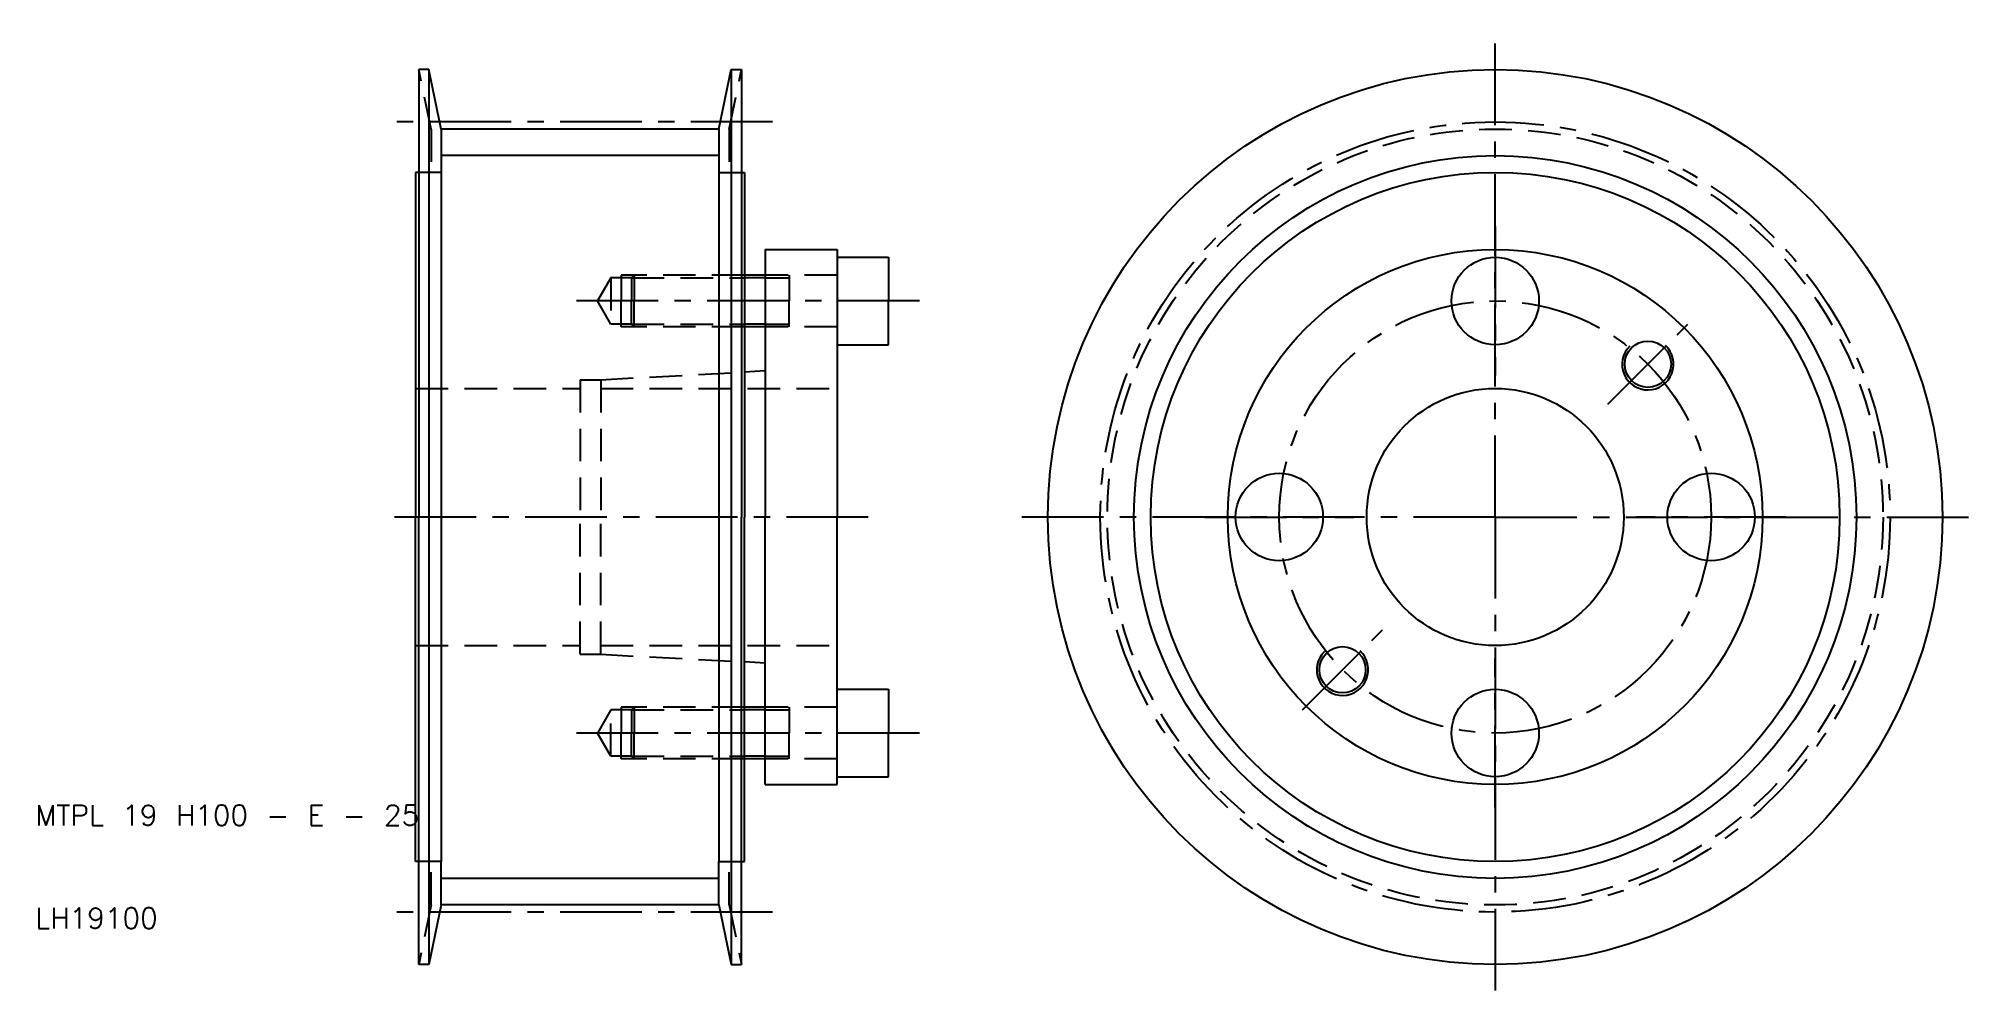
# Model space of a CAD drawing. Extents: x 10 to 198, y 4 to 96.
import ezdxf

# ---------------------------------------------------------------- set-up
doc = ezdxf.new("R2010")
doc.units = 0
doc.header["$LTSCALE"] = 0.25
doc.linetypes.add('CENTER', pattern=[50.8, 31.75, -6.35, 6.35, -6.35])
doc.linetypes.add('DASHED', pattern=[19.05, 12.7, -6.35])
doc.layers.get('0').update_dxf_attribs({"linetype": 'CONTINUOUS'})
doc.layers.add('CENTER', color=1, linetype='CENTER')
doc.styles.get("Standard").update_dxf_attribs({"font": 'txt.shx'})

msp = doc.modelspace()

# ---------------------------------------------------------------- linework, layer by layer
at = {"color": 3, "linetype": 'DASHED'}
for p, q in [((48.5, 87.72), (47.3, 93.5)), ((77.5, 87.72), (78.7, 93.5)), ((48.5, 87.72), (48.5, 83.5)), ((77.5, 87.72), (77.5, 83.5)), ((49.5, 83.5), (47.3, 83.5)), ((76.5, 83.5), (78.7, 83.5)), ((67, 73.5), (67, 71)), ((68.25, 73.5), (67, 73.5)), ((68.25, 73.5), (68, 73.25)), ((79, 73.5), (68.25, 73.5)), ((68.25, 73.5), (68.25, 71)), ((88, 73.5), (81, 73.5)), ((83.333333, 73.5), (83.333333, 71)), ((66, 73.25), (64.700962, 71)), ((66, 73.25), (66, 68.75)), ((68, 73.25), (66, 73.25)), ((68, 73.25), (79, 73.25)), ((68, 73.25), (68, 71)), ((81, 73.25), (83.333333, 73.25)), ((66, 68.75), (64.700962, 71)), ((67, 68.5), (67, 71)), ((68, 68.75), (68, 71)), ((68.25, 68.5), (68.25, 71)), ((83.333333, 68.5), (83.333333, 71)), ((68, 68.75), (66, 68.75)), ((68.25, 68.5), (67, 68.5)), ((68, 68.75), (79, 68.75)), ((68.25, 68.5), (68, 68.75)), ((79, 68.5), (68.25, 68.5)), ((81, 68.75), (83.333333, 68.75)), ((88, 68.5), (81, 68.5)), ((65, 63.35), (79, 64.09375)), ((47, 62.5), (63, 62.5)), ((63, 63.35), (63, 50)), ((63, 63.35), (65, 63.35)), ((65, 63.35), (65, 50)), ((65, 62.5), (88, 62.5)), ((63, 36.65), (63, 50)), ((65, 36.65), (65, 50)), ((47, 37.5), (63, 37.5)), ((63, 36.65), (65, 36.65)), ((65, 37.5), (88, 37.5)), ((65, 36.65), (79, 35.90625)), ((66, 31.25), (64.700962, 29)), ((68, 31.25), (66, 31.25)), ((66, 26.75), (66, 31.25)), ((68.25, 31.5), (67, 31.5)), ((67, 31.5), (67, 29)), ((68.25, 31.5), (68, 31.25)), ((68, 31.25), (79, 31.25)), ((68, 31.25), (68, 29)), ((79, 31.5), (68.25, 31.5)), ((68.25, 31.5), (68.25, 29)), ((88, 31.5), (81, 31.5)), ((81, 31.25), (83.333333, 31.25)), ((83.333333, 31.5), (83.333333, 29)), ((66, 26.75), (64.700962, 29)), ((67, 26.5), (67, 29)), ((68, 26.75), (68, 29)), ((68.25, 26.5), (68.25, 29)), ((83.333333, 26.5), (83.333333, 29)), ((68, 26.75), (66, 26.75)), ((68.25, 26.5), (67, 26.5)), ((68, 26.75), (79, 26.75)), ((68.25, 26.5), (68, 26.75)), ((79, 26.5), (68.25, 26.5)), ((81, 26.75), (83.333333, 26.75)), ((88, 26.5), (81, 26.5)), ((49.5, 16.5), (47.3, 16.5)), ((48.5, 12.28), (48.5, 16.5)), ((76.5, 16.5), (78.7, 16.5)), ((77.5, 12.28), (77.5, 16.5)), ((48.5, 12.28), (47.3, 6.5)), ((77.5, 12.28), (78.7, 6.5))]:
    msp.add_line(p, q, dxfattribs=at)
for p, q in [((47.3, 93.5), (47.3, 83.5)), ((48.3, 93.5), (47.3, 93.5)), ((48.3, 93.5), (48.3, 6.5)), ((49.5, 87.72), (48.3, 93.5)), ((76.5, 87.72), (77.7, 93.5)), ((77.7, 93.5), (77.7, 6.5)), ((77.7, 93.5), (78.7, 93.5)), ((78.7, 93.5), (78.7, 83.5)), ((76.5, 87.72), (49.5, 87.72)), ((49.5, 87.72), (49.5, 83.5)), ((76.5, 87.72), (76.5, 83.5)), ((47, 83.5), (47, 50)), ((47.3, 83.5), (47, 83.5)), ((47.3, 83.5), (47.3, 50)), ((49.5, 83.5), (49.5, 16.5)), ((76.5, 83.5), (76.5, 16.5)), ((78.7, 83.5), (79, 83.5)), ((78.7, 83.5), (78.7, 50)), ((79, 83.5), (79, 73.5)), ((81, 76), (88, 76)), ((81, 76), (81, 73.5)), ((88, 76), (88, 75.25)), ((79, 73.5), (79, 68.5)), ((81, 73.5), (79, 73.5)), ((81, 73.5), (81, 68.5)), ((88, 75.25), (88, 66.75)), ((88, 75.25), (93, 75.25)), ((93, 75.25), (93, 71)), ((93, 66.75), (93, 71)), ((79, 68.5), (79, 64.09375)), ((81, 68.5), (79, 68.5)), ((81, 68.5), (81, 64.2)), ((88, 66.75), (88, 50)), ((88, 66.75), (93, 66.75)), ((81, 64.2), (79, 64.09375)), ((79, 64.09375), (79, 50)), ((81, 64.2), (81, 50)), ((47, 16.5), (47, 50)), ((47.3, 16.5), (47.3, 50)), ((78.7, 16.5), (78.7, 50)), ((79, 35.90625), (79, 50)), ((81, 35.8), (81, 50)), ((88, 33.25), (88, 50)), ((79, 31.5), (79, 35.90625)), ((81, 35.8), (79, 35.90625)), ((81, 31.5), (81, 35.8)), ((88, 24.75), (88, 33.25)), ((88, 33.25), (93, 33.25)), ((93, 33.25), (93, 29)), ((79, 26.5), (79, 31.5)), ((81, 31.5), (79, 31.5)), ((81, 26.5), (81, 31.5)), ((93, 24.75), (93, 29)), ((79, 16.5), (79, 26.5)), ((81, 26.5), (79, 26.5)), ((81, 24), (81, 26.5)), ((88, 24.75), (93, 24.75)), ((88, 24), (88, 24.75)), ((81, 24), (88, 24)), ((47.3, 16.5), (47, 16.5)), ((47.3, 6.5), (47.3, 16.5)), ((49.5, 12.28), (49.5, 16.5)), ((76.5, 12.28), (76.5, 16.5)), ((78.7, 16.5), (79, 16.5)), ((78.7, 6.5), (78.7, 16.5)), ((49.5, 12.28), (48.3, 6.5)), ((76.5, 12.28), (49.5, 12.28)), ((76.5, 12.28), (77.7, 6.5)), ((48.3, 6.5), (47.3, 6.5)), ((77.7, 6.5), (78.7, 6.5))]:
    msp.add_line(p, q)
at = {"color": 3}
for p, q in [((76.5, 85.13), (49.5, 85.13)), ((81, 73.25), (79, 73.25)), ((81, 68.75), (79, 68.75)), ((81, 31.25), (79, 31.25)), ((81, 26.75), (79, 26.75)), ((76.5, 14.87), (49.5, 14.87))]:
    msp.add_line(p, q, dxfattribs=at)
for centre, radius in [((152, 50), 43.5), ((152, 50), 33.5), ((152, 50), 26), ((152, 50), 26), ((152, 71), 4.25), ((166.849242, 64.849242), 2.25), ((152, 50), 12.5), ((131, 50), 4.25), ((173, 50), 4.25), ((137.150758, 35.150758), 2.25), ((152, 29), 4.25)]:
    msp.add_circle(centre, radius)
at = {"color": 3, "linetype": 'DASHED'}
msp.add_circle((152, 50), 37.72, dxfattribs=at)
at = {"color": 3}
msp.add_circle((152, 50), 35.13, dxfattribs=at)
for centre in [(166.849242, 64.849242), (137.150758, 35.150758)]:
    msp.add_arc(centre, 2.5, 135, 47, dxfattribs=at)
at = {"layer": 'CENTER', "color": 1, "linetype": 'CENTER'}
for p, q in [((152, 50), (152, 96.5)), ((81.7, 88.405), (44.3, 88.405)), ((152, 78.25), (152, 63.75)), ((96, 71), (61.700962, 71)), ((162.960155, 60.960155), (170.73833, 68.73833)), ((91, 50), (44, 50)), ((152, 50), (105.5, 50)), ((123.75, 50), (138.25, 50)), ((152, 50), (152, 3.5)), ((152, 50), (198.5, 50)), ((180.25, 50), (165.75, 50)), ((133.26167, 31.26167), (141.039845, 39.039845)), ((152, 21.75), (152, 36.25)), ((96, 29), (61.700962, 29)), ((81.7, 11.595), (44.3, 11.595))]:
    msp.add_line(p, q, dxfattribs=at)
for radius in [38.405, 21]:
    msp.add_circle((152, 50), radius, dxfattribs=at)

# ---------------------------------------------------------------- texts
for s, p in [('MTPL 19 H100 - E - 25', (10, 20)), ('LH19100', (10, 10))]:
    msp.add_text(s, height=2).set_placement(p)

doc.saveas('drawing.dxf')
